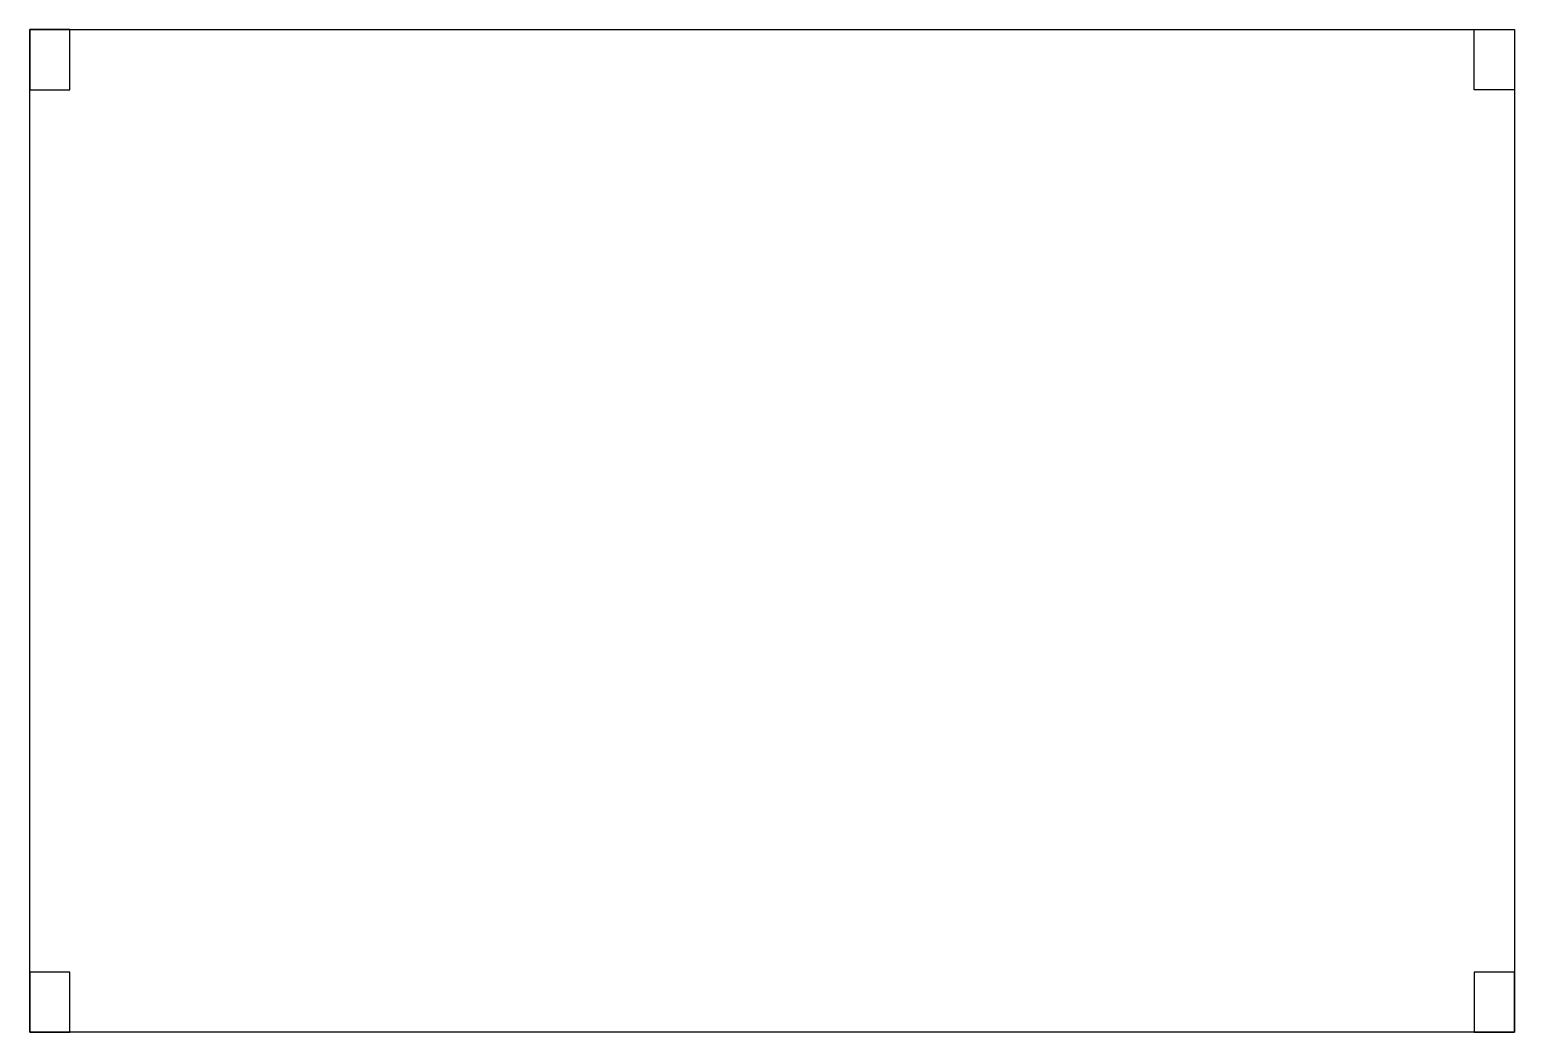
# Model space of a CAD drawing. Extents: x 0 to 18.5, y 5.5 to 18.
import ezdxf

# ---------------------------------------------------------------- set-up
doc = ezdxf.new("R2010")
doc.units = 0
doc.layers.add('1', color=7, linetype='CONTINUOUS')

msp = doc.modelspace()

# ---------------------------------------------------------------- linework, layer by layer
at = {"layer": '1', "color": 1, "linetype": 'CONTINUOUS'}
for p, q in [((0.028, 5.487), (0.028, 17.987)), ((0.028, 17.987), (18.528, 17.987)), ((0.028, 17.987), (0.028, 17.237)), ((0.528, 17.987), (0.028, 17.987)), ((0.528, 17.237), (0.528, 17.987)), ((18.028, 17.237), (18.028, 17.987)), ((18.028, 17.987), (18.528, 17.987)), ((18.528, 17.987), (18.528, 5.487)), ((18.528, 17.987), (18.528, 17.237)), ((0.028, 17.237), (0.528, 17.237)), ((18.528, 17.237), (18.028, 17.237)), ((0.528, 6.237), (0.028, 6.237)), ((0.028, 6.237), (0.028, 5.487)), ((0.528, 5.487), (0.528, 6.237)), ((18.528, 6.237), (18.028, 6.237)), ((18.028, 6.237), (18.028, 5.487)), ((18.528, 5.487), (18.528, 6.237)), ((18.528, 5.487), (0.028, 5.487)), ((0.028, 5.487), (0.528, 5.487)), ((18.028, 5.487), (18.528, 5.487))]:
    msp.add_line(p, q, dxfattribs=at)

doc.saveas('drawing.dxf')
